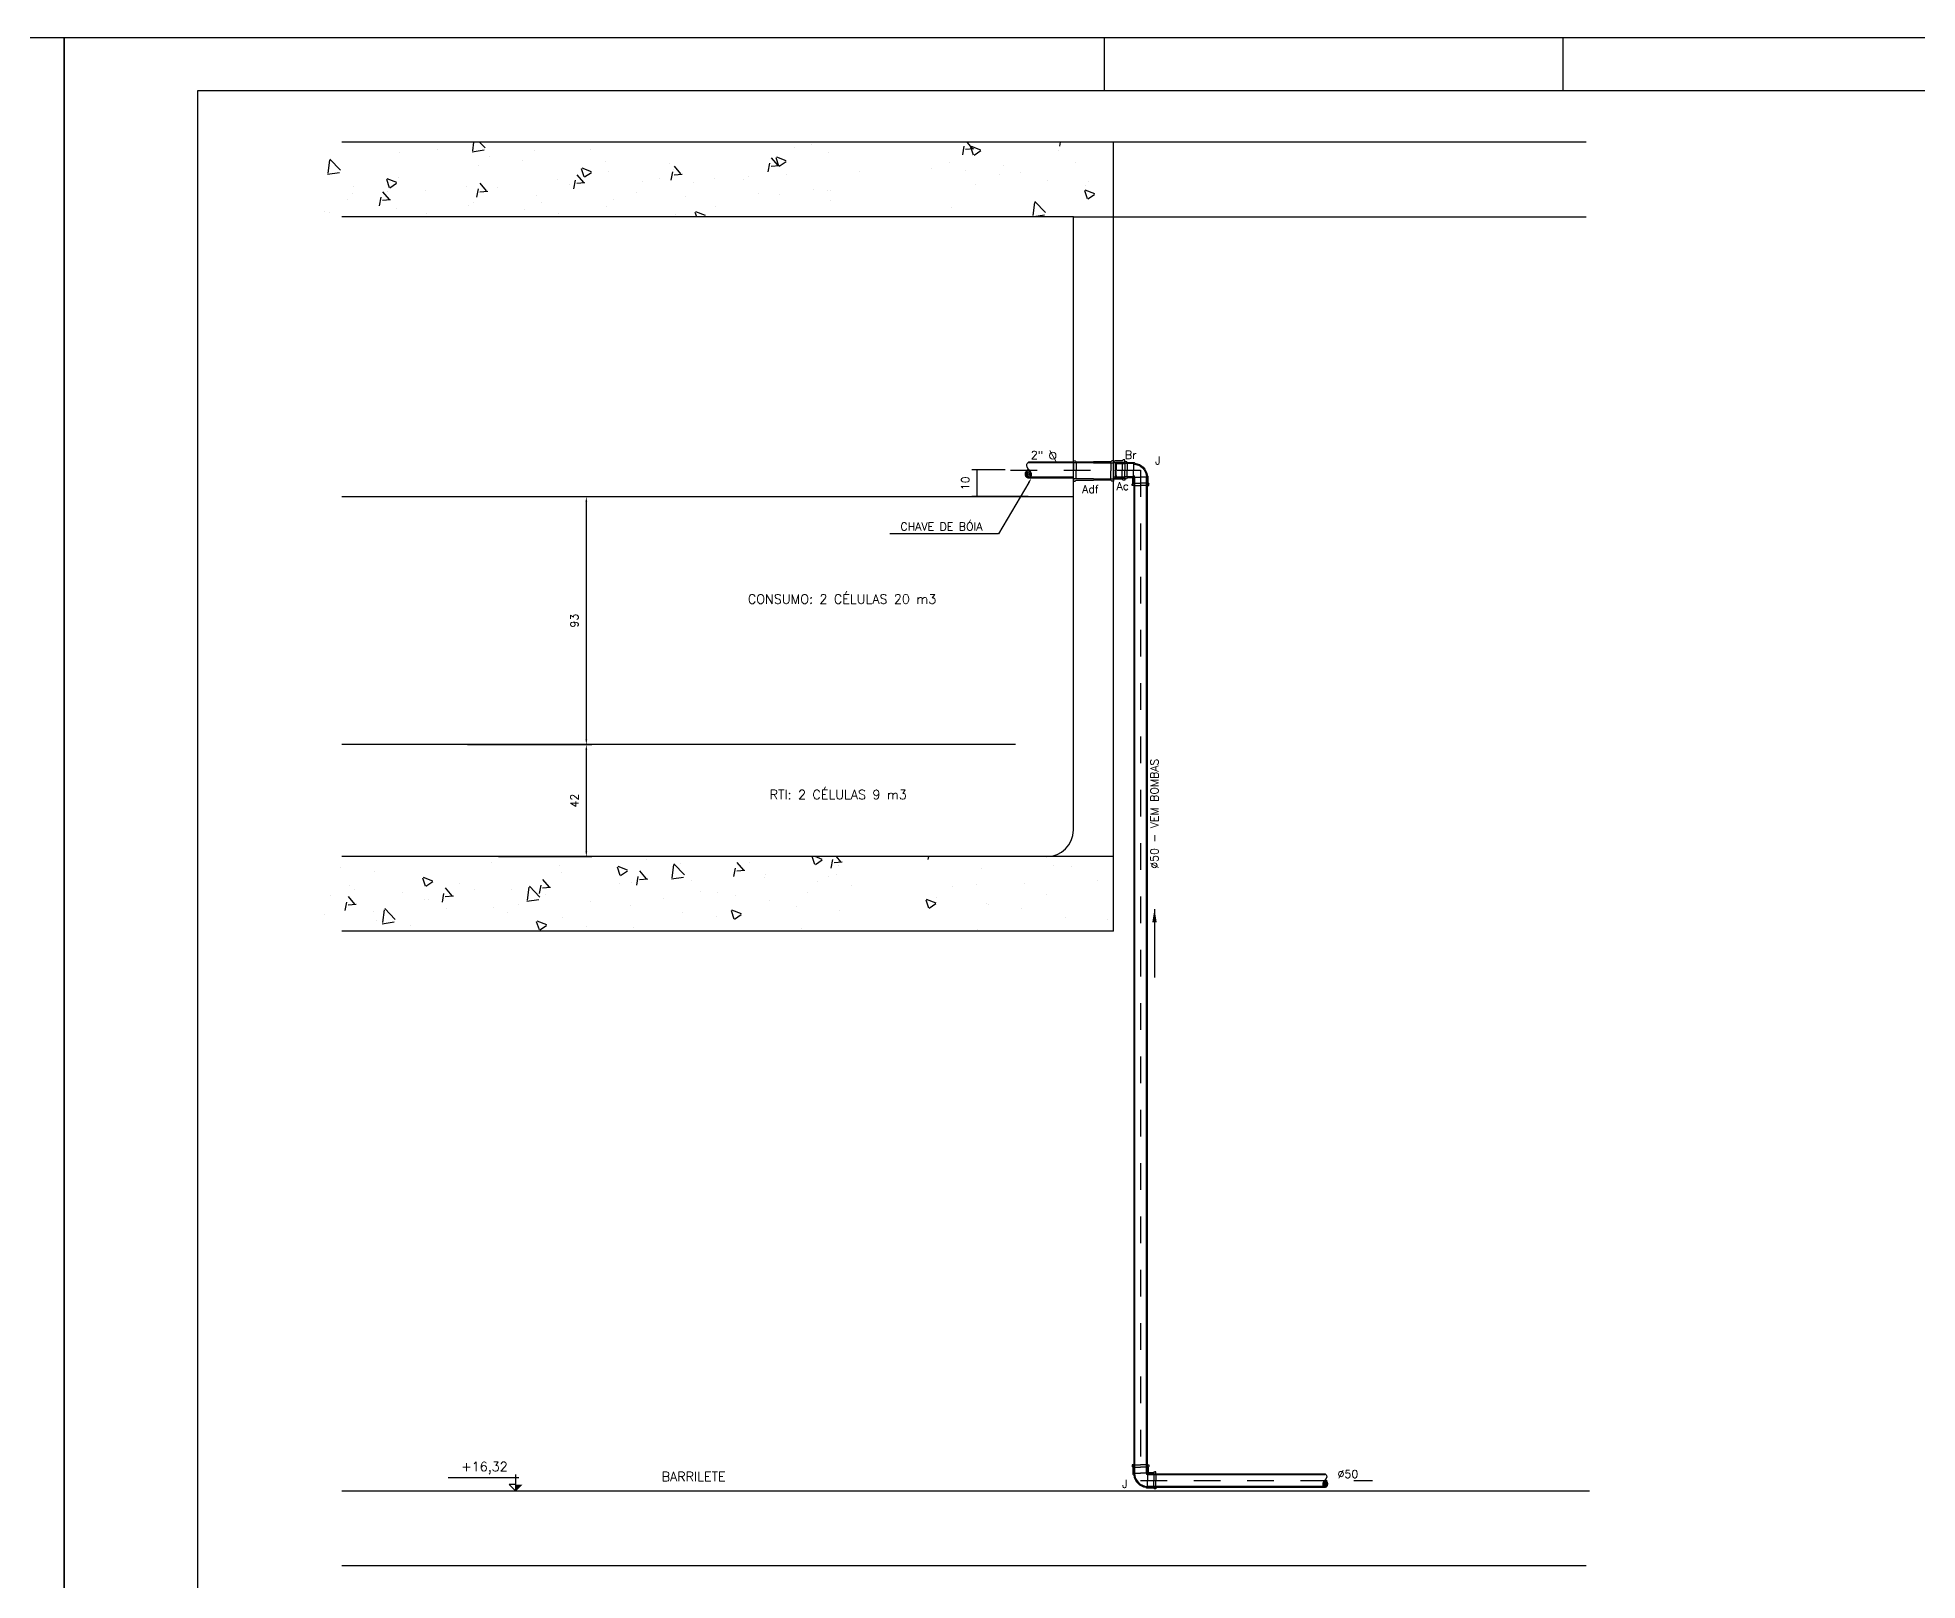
# Model space of a CAD drawing. Header units: millimetres. Extents: x -2485 to 3289, y -257 to 1952.
# Drawn here: x 16.52 to 23.57, y 5.89 to 11.68 of the extents above; entities that cross this region are included whole.
import ezdxf

# ---------------------------------------------------------------- set-up
doc = ezdxf.new("R2010")
doc.units = ezdxf.units.MM
doc.header["$LTSCALE"] = 0.3
doc.linetypes.add('CONTINUO', pattern=[0])
doc.linetypes.add('HID', pattern=[0.37, 0.07, -0.1, 0.03, -0.1, 0.07])
for name, color, linetype in [('AF', 4, 'Continuous'), ('PAREDE', 7, 'CONTINUO'), ('TEX', 11, 'Continuous'), ('TEXTO', 3, 'Continuous'), ('TUB', 1, 'Continuous')]:
    doc.layers.add(name, color=color, linetype=linetype)
doc.layers.add('PROJETO ÁGUA', color=140, linetype='Continuous', lineweight=15)
doc.styles.add('ROMANS', font='romans.shx', dxfattribs={"height": 0.03})
doc.dimstyles.new('20', dxfattribs={"dimtxt": 0.03, "dimasz": 0.02, "dimexe": 0.02, "dimexo": 0.02, "dimgap": 0.03, "dimtad": 1, "dimdec": 3, "dimlfac": 100, "dimdsep": 46, "dimtxsty": 'ROMANS', "dimcen": 0.02, "dimclrd": 11, "dimclre": 11, "dimclrt": 3, "dimadec": 0, "dimazin": 0, "dimtfac": 3.333333, "dimtdec": 3, "dimtix": 1, "dimtmove": 2, "dimatfit": 3, "dimfxl": 0, "dimtolj": 1, "dimarcsym": 0})

# ---------------------------------------------------------------- blocks, each defined once
blk = doc.blocks.new('*D81')
at = {"layer": 'PROJETO ÁGUA', "color": 11, "lineweight": -2}
for p, q in [((18.1314, 9.0284), (18.5975, 9.0284)), ((18.5775, 8.6284), (18.5775, 9.0084)), ((18.2486, 8.6084), (18.5975, 8.6084))]:
    blk.add_line(p, q, dxfattribs=at)
at = {"layer": 'PROJETO ÁGUA', "color": 11}
for points in [[(18.5742, 9.0084), (18.5809, 9.0084), (18.5775, 9.0284)], [(18.5742, 8.6284), (18.5809, 8.6284), (18.5775, 8.6084)]]:
    blk.add_solid(points, dxfattribs=at)
at = {"layer": 'PROJETO ÁGUA', "color": 3, "insert": (18.5325, 8.8184), "char_height": 0.03, "attachment_point": 5, "rotation": 90, "style": 'ROMANS'}
blk.add_mtext('\\A1;42', dxfattribs=at)
blk = doc.blocks.new('*D82')
at = {"layer": 'PROJETO ÁGUA', "color": 11, "lineweight": -2}
for p, q in [((18.3486, 9.9584), (18.5975, 9.9584)), ((18.5775, 9.0484), (18.5775, 9.9384)), ((18.1314, 9.0284), (18.5975, 9.0284))]:
    blk.add_line(p, q, dxfattribs=at)
at = {"layer": 'PROJETO ÁGUA', "color": 11}
for points in [[(18.5742, 9.9384), (18.5809, 9.9384), (18.5775, 9.9584)], [(18.5742, 9.0484), (18.5809, 9.0484), (18.5775, 9.0284)]]:
    blk.add_solid(points, dxfattribs=at)
at = {"layer": 'PROJETO ÁGUA', "color": 3, "insert": (18.5325, 9.4934), "char_height": 0.03, "attachment_point": 5, "rotation": 90, "style": 'ROMANS'}
blk.add_mtext('\\A1;93', dxfattribs=at)
blk = doc.blocks.new('ADC60')
at = {"layer": 'AF', "color": 3}
for p, q in [((0, 0.03), (0.0016, 0.03)), ((0, 0.03), (0, 0)), ((0.0075, 0.0267), (0, 0.0267)), ((0, -0.03), (0, 0)), ((0.0016, 0.03), (0.0058, 0.0343)), ((0.0335, 0.0343), (0.0058, 0.0343)), ((0.0075, 0.03), (0.0435, 0.03)), ((0.0075, 0.03), (0.0075, 0)), ((0.0075, -0.03), (0.0075, 0)), ((0.0335, 0.0343), (0.0373, 0.038)), ((0.0335, 0.03), (0.0335, 0)), ((0.0335, -0.03), (0.0335, 0)), ((0.0435, 0.038), (0.0373, 0.038)), ((0.0435, 0.03), (0.0435, 0.038)), ((0.0435, 0.03), (0.0435, 0)), ((0.0435, -0.03), (0.0435, 0)), ((0.0075, -0.0267), (0, -0.0267)), ((0, -0.03), (0.0016, -0.03)), ((0.0016, -0.03), (0.0058, -0.0342)), ((0.0335, -0.0342), (0.0058, -0.0342)), ((0.0075, -0.03), (0.0435, -0.03)), ((0.0335, -0.0342), (0.0373, -0.038)), ((0.0435, -0.038), (0.0373, -0.038)), ((0.0435, -0.03), (0.0435, -0.038))]:
    blk.add_line(p, q, dxfattribs=at)
blk = doc.blocks.new('ADCX-2-15cm')
at = {"layer": 'AF', "color": 3}
for p, q in [((0, 0.03), (0, 0.038)), ((0, 0.038), (0.00625, 0.038)), ((0, 0.03), (0, 0)), ((0.075, 0.03), (0, 0.03)), ((0.01, 0.03425), (0.00625, 0.038)), ((0.01, 0.03425), (0.075, 0.03425)), ((0.01, 0.03), (0.01, 0)), ((0.14, 0.03425), (0.075, 0.03425)), ((0.075, 0.03), (0.15, 0.03)), ((0.14, 0.03425), (0.14375, 0.038)), ((0.14, 0.03), (0.14, 0)), ((0.15, 0.038), (0.14375, 0.038)), ((0.15, 0.03), (0.15, 0.038)), ((0.15, 0.03), (0.15, 0)), ((0, -0.03), (0, 0)), ((0, -0.03), (0, -0.038)), ((0.075, -0.03), (0, -0.03)), ((0, -0.038), (0.00625, -0.038)), ((0.01, -0.03425), (0.00625, -0.038)), ((0.01, -0.03), (0.01, 0)), ((0.01, -0.03425), (0.075, -0.03425)), ((0.075, -0.03), (0.15, -0.03)), ((0.14, -0.03425), (0.075, -0.03425)), ((0.14, -0.03), (0.14, 0)), ((0.14, -0.03425), (0.14375, -0.038)), ((0.15, -0.038), (0.14375, -0.038)), ((0.15, -0.03), (0.15, 0)), ((0.15, -0.03), (0.15, -0.038))]:
    blk.add_line(p, q, dxfattribs=at)
blk = doc.blocks.new('D')
at = {"layer": 'TEX', "color": 9, "style": 'ROMANS'}
blk.add_text('%%c', height=0.04, dxfattribs=at).set_placement((0.0018, -0.0037))
at = {"layer": 'TEX', "color": 9, "linetype": 'Continuous', "style": 'ROMANS'}
blk.add_attdef('N', (0.0529, 0), '', height=0.03, dxfattribs=at)
blk = doc.blocks.new('BA60')
at = {"layer": 'AF', "color": 7}
for p, q in [((-0.01, -0.0134), (0.0039, 0.0005)), ((-0.0022, 0.0004), (-0.0032, -0.0009)), ((-0.0011, 0.0016), (-0.0022, 0.0004)), ((-0.0001, 0.0028), (-0.0011, 0.0016)), ((0.0008, 0.0039), (-0.0001, 0.0028)), ((0, 0.03), (0.0027, 0.0272)), ((0.0044, 0), (0.0006, 0.0037)), ((0.0018, 0.005), (0.0008, 0.0039)), ((0.0026, 0.006), (0.0018, 0.005)), ((0.0034, 0.007), (0.0026, 0.006)), ((0.0027, 0.0272), (0.0047, 0.0247)), ((0.0041, 0.008), (0.0034, 0.007)), ((0.0047, 0.009), (0.0041, 0.008)), ((0.0072, -0.0034), (0.0044, 0)), ((0.0047, 0.0247), (0.006, 0.0224)), ((0.0053, 0.0101), (0.0047, 0.009)), ((0.0058, 0.0112), (0.0053, 0.0101)), ((0.0063, 0.0124), (0.0058, 0.0112)), ((0.006, 0.0224), (0.0068, 0.0203)), ((0.0067, 0.0137), (0.0063, 0.0124)), ((0.007, 0.0151), (0.0067, 0.0137)), ((0.0068, 0.0203), (0.0072, 0.0184)), ((0.0072, 0.0166), (0.007, 0.0151)), ((0.0072, 0.0184), (0.0072, 0.0166)), ((-0.0103, -0.0159), (-0.0104, -0.0173)), ((-0.0104, -0.0173), (-0.0103, -0.0186)), ((-0.0102, -0.0146), (-0.0103, -0.0159)), ((-0.0103, -0.0186), (-0.0102, -0.02)), ((-0.0102, -0.0199), (0.0068, -0.0029)), ((-0.01, -0.0133), (-0.0102, -0.0146)), ((-0.0102, -0.02), (-0.0099, -0.0213)), ((-0.0097, -0.012), (-0.01, -0.0133)), ((-0.0099, -0.0213), (-0.0095, -0.0226)), ((-0.0093, -0.0107), (-0.0097, -0.012)), ((-0.0095, -0.0226), (-0.009, -0.0238)), ((-0.0088, -0.0095), (-0.0093, -0.0107)), ((-0.009, -0.0238), (-0.0084, -0.0249)), ((-0.0082, -0.0083), (-0.0088, -0.0095)), ((-0.0086, -0.0245), (0.0093, -0.0066)), ((-0.0084, -0.0249), (-0.0076, -0.026)), ((-0.0076, -0.007), (-0.0082, -0.0083)), ((-0.0068, -0.0058), (-0.0076, -0.007)), ((-0.0076, -0.026), (-0.0067, -0.0269)), ((-0.006, -0.0046), (-0.0068, -0.0058)), ((-0.0067, -0.0269), (-0.0057, -0.0278)), ((-0.0051, -0.0033), (-0.006, -0.0046)), ((-0.0057, -0.0278), (-0.0046, -0.0285)), ((-0.0056, -0.0278), (0.011, -0.0112)), ((-0.0042, -0.0021), (-0.0051, -0.0033)), ((-0.0046, -0.0285), (-0.0035, -0.0291)), ((-0.0032, -0.0009), (-0.0042, -0.0021)), ((-0.0035, -0.0291), (-0.0023, -0.0295)), ((-0.0023, -0.0295), (-0.0012, -0.0298)), ((-0.0014, -0.0298), (0.0114, -0.017)), ((-0.0012, -0.0298), (0, -0.03)), ((0, -0.03), (0.0011, -0.03)), ((0.0011, -0.03), (0.0022, -0.0298)), ((0.0022, -0.0298), (0.0033, -0.0296)), ((0.0033, -0.0296), (0.0043, -0.0292)), ((0.0043, -0.0292), (0.0052, -0.0287)), ((0.0052, -0.0287), (0.0061, -0.0281)), ((0.0061, -0.0281), (0.0069, -0.0274)), ((0.0069, -0.0274), (0.0077, -0.0267)), ((0.0092, -0.0065), (0.0072, -0.0034)), ((0.0077, -0.0267), (0.0083, -0.026)), ((0.0083, -0.026), (0.0089, -0.0252)), ((0.0089, -0.0252), (0.0095, -0.0244)), ((0.0105, -0.0093), (0.0092, -0.0065)), ((0.0095, -0.0244), (0.01, -0.0234)), ((0.01, -0.0234), (0.0104, -0.0223)), ((0.0104, -0.0223), (0.0107, -0.0211)), ((0.0112, -0.0119), (0.0105, -0.0093)), ((0.0107, -0.0211), (0.0111, -0.0197)), ((0.0111, -0.0197), (0.0113, -0.0181)), ((0.0115, -0.0142), (0.0112, -0.0119)), ((0.0113, -0.0181), (0.0115, -0.0162)), ((0.0115, -0.0162), (0.0115, -0.0142))]:
    blk.add_line(p, q, dxfattribs=at)
blk = doc.blocks.new('BA60T')
at = {"layer": 'AF', "color": 3}
for p, q in [((0, 0.03), (0.1684, 0.03)), ((0, 0.0267), (0.1684, 0.0267)), ((0, -0.0267), (0.1684, -0.0267)), ((0, -0.03), (0.1684, -0.03))]:
    blk.add_line(p, q, dxfattribs=at)
at = {"layer": 'AF'}
blk.add_blockref('BA60', (0.1684, 0), dxfattribs=at)
blk = doc.blocks.new('*D83')
at = {"layer": 'TUB', "color": 11, "linetype": 'ByBlock', "lineweight": -2}
for p, q in [((20.1479, 10.0584), (20.0234, 10.0584)), ((20.0434, 9.9584), (20.0434, 10.0584)), ((20.2336, 9.9584), (20.0234, 9.9584))]:
    blk.add_line(p, q, dxfattribs=at)
at = {"layer": 'TUB', "color": 3, "linetype": 'ByBlock', "insert": (19.9984, 10.0084), "char_height": 0.03, "attachment_point": 5, "rotation": 90, "style": 'ROMANS'}
blk.add_mtext('\\A1;10', dxfattribs=at)
blk = doc.blocks.new('BR60X50')
at = {"layer": 'AF', "color": 3}
for p, q in [((0, 0.03), (0.036, 0.03)), ((0, 0.0264), (0, 0.03)), ((0, 0.03), (0, 0)), ((0, -0.03), (0, 0)), ((0.00288, 0.02112), (0.00012, 0.02112)), ((0.00288, 0.025), (0.036, 0.025)), ((0.00288, 0.025), (0.00288, 0)), ((0.00288, 0.02112), (0.00288, 0.025)), ((0.00288, -0.025), (0.00288, 0)), ((0.036, 0.03), (0.036, 0)), ((0, -0.0264), (0, -0.03)), ((0, -0.03), (0.036, -0.03)), ((0.00288, -0.02112), (0.00012, -0.02112)), ((0.00288, -0.02112), (0.00288, -0.025)), ((0.00288, -0.025), (0.036, -0.025)), ((0.036, -0.03), (0.036, 0))]:
    blk.add_line(p, q, dxfattribs=at)
blk = doc.blocks.new('J90A50')
at = {"layer": 'AF', "color": 3}
for p, q in [((0.0239, 0.0285), (0.0208, 0.0254)), ((0.0497, 0.0285), (0.0239, 0.0285)), ((0.0267, 0.025), (0.058, 0.025)), ((0.0267, 0.025), (0.0267, 0)), ((0.0497, 0.0285), (0.0528, 0.0317)), ((0.0497, 0.025), (0.0497, 0)), ((0.0497, -0.025), (0.0497, 0)), ((0.058, 0.0317), (0.0528, 0.0317)), ((0.058, 0.025), (0.058, 0.0317)), ((0.058, 0.025), (0.058, 0)), ((0.058, -0.025), (0.058, 0)), ((-0.0285, -0.0497), (-0.0317, -0.0528)), ((-0.0317, -0.058), (-0.0317, -0.0528)), ((-0.025, -0.058), (-0.0317, -0.058)), ((-0.0285, -0.0239), (-0.0254, -0.0208)), ((-0.0285, -0.0497), (-0.0285, -0.0239)), ((-0.025, -0.0267), (-0.025, -0.058)), ((-0.025, -0.0267), (0, -0.0267)), ((-0.025, -0.0497), (0, -0.0497)), ((-0.025, -0.058), (0, -0.058)), ((0.025, -0.0267), (0, -0.0267)), ((0.025, -0.0497), (0, -0.0497)), ((0.025, -0.058), (0, -0.058)), ((0.0222, -0.0267), (0.0222, -0.0222)), ((0.0267, -0.0222), (0.0222, -0.0222)), ((0.025, -0.0267), (0.025, -0.058)), ((0.025, -0.058), (0.0317, -0.058)), ((0.0267, -0.025), (0.0267, 0)), ((0.0267, -0.025), (0.058, -0.025)), ((0.0497, -0.0285), (0.0285, -0.0285)), ((0.0285, -0.0497), (0.0285, -0.0285)), ((0.0285, -0.0497), (0.0317, -0.0528)), ((0.0317, -0.058), (0.0317, -0.0528)), ((0.0497, -0.0285), (0.0528, -0.0317)), ((0.058, -0.0317), (0.0528, -0.0317)), ((0.058, -0.025), (0.058, -0.0317))]:
    blk.add_line(p, q, dxfattribs=at)
for radius, start, end in [(0.0524, 96.43161, 173.56839), (0.0489, 90, 180)]:
    blk.add_arc((0.0267, -0.0267), radius, start, end, dxfattribs=at)
blk = doc.blocks.new('50')
at = {"layer": 'TEX', "color": 9, "style": 'ROMANS'}
blk.add_text('%%c50', height=0.03, dxfattribs=at).set_placement((0, 0))
blk = doc.blocks.new('BA50')
at = {"layer": 'AF', "color": 7}
for p, q in [((-0.0083, -0.0112), (0.0032, 0.0004)), ((-0.0018, 0.0003), (-0.0027, -0.0007)), ((-0.0009, 0.0013), (-0.0018, 0.0003)), ((-0.0001, 0.0023), (-0.0009, 0.0013)), ((0.0007, 0.0032), (-0.0001, 0.0023)), ((0, 0.025), (0.0023, 0.0227)), ((0.0037, 0), (0.0005, 0.0031)), ((0.0015, 0.0041), (0.0007, 0.0032)), ((0.0022, 0.005), (0.0015, 0.0041)), ((0.0028, 0.0059), (0.0022, 0.005)), ((0.0023, 0.0227), (0.0039, 0.0206)), ((0.0034, 0.0067), (0.0028, 0.0059)), ((0.0039, 0.0075), (0.0034, 0.0067)), ((0.006, -0.0028), (0.0037, 0)), ((0.0039, 0.0206), (0.005, 0.0186)), ((0.0044, 0.0084), (0.0039, 0.0075)), ((0.0048, 0.0093), (0.0044, 0.0084)), ((0.0052, 0.0103), (0.0048, 0.0093)), ((0.005, 0.0186), (0.0057, 0.0169)), ((0.0056, 0.0114), (0.0052, 0.0103)), ((0.0059, 0.0126), (0.0056, 0.0114)), ((0.0057, 0.0169), (0.006, 0.0153)), ((0.006, 0.0139), (0.0059, 0.0126)), ((0.006, 0.0153), (0.006, 0.0139)), ((-0.0086, -0.0133), (-0.0087, -0.0144)), ((-0.0087, -0.0144), (-0.0086, -0.0155)), ((-0.0085, -0.0121), (-0.0086, -0.0133)), ((-0.0086, -0.0155), (-0.0085, -0.0166)), ((-0.0085, -0.0166), (0.0057, -0.0024)), ((-0.0083, -0.0111), (-0.0085, -0.0121)), ((-0.0085, -0.0166), (-0.0083, -0.0177)), ((-0.008, -0.01), (-0.0083, -0.0111)), ((-0.0083, -0.0177), (-0.008, -0.0188)), ((-0.0077, -0.0089), (-0.008, -0.01)), ((-0.008, -0.0188), (-0.0075, -0.0198)), ((-0.0073, -0.0079), (-0.0077, -0.0089)), ((-0.0075, -0.0198), (-0.007, -0.0208)), ((-0.0068, -0.0069), (-0.0073, -0.0079)), ((-0.0072, -0.0204), (0.0077, -0.0055)), ((-0.007, -0.0208), (-0.0063, -0.0216)), ((-0.0063, -0.0059), (-0.0068, -0.0069)), ((-0.0057, -0.0048), (-0.0063, -0.0059)), ((-0.0063, -0.0216), (-0.0056, -0.0224)), ((-0.005, -0.0038), (-0.0057, -0.0048)), ((-0.0056, -0.0224), (-0.0048, -0.0231)), ((-0.0043, -0.0028), (-0.005, -0.0038)), ((-0.0048, -0.0231), (-0.0039, -0.0237)), ((-0.0047, -0.0232), (0.0092, -0.0093)), ((-0.0035, -0.0017), (-0.0043, -0.0028)), ((-0.0039, -0.0237), (-0.0029, -0.0242)), ((-0.0027, -0.0007), (-0.0035, -0.0017)), ((-0.0029, -0.0242), (-0.0019, -0.0246)), ((-0.0019, -0.0246), (-0.001, -0.0249)), ((-0.0011, -0.0248), (0.0095, -0.0142)), ((-0.001, -0.0249), (0, -0.025)), ((0, -0.025), (0.0009, -0.025)), ((0.0009, -0.025), (0.0018, -0.0249)), ((0.0018, -0.0249), (0.0027, -0.0246)), ((0.0027, -0.0246), (0.0035, -0.0243)), ((0.0035, -0.0243), (0.0043, -0.0239)), ((0.0043, -0.0239), (0.0051, -0.0234)), ((0.0051, -0.0234), (0.0058, -0.0229)), ((0.0058, -0.0229), (0.0064, -0.0223)), ((0.0077, -0.0054), (0.006, -0.0028)), ((0.0064, -0.0223), (0.0069, -0.0217)), ((0.0069, -0.0217), (0.0075, -0.021)), ((0.0075, -0.021), (0.0079, -0.0203)), ((0.0088, -0.0078), (0.0077, -0.0054)), ((0.0079, -0.0203), (0.0083, -0.0195)), ((0.0083, -0.0195), (0.0087, -0.0186)), ((0.0087, -0.0186), (0.009, -0.0176)), ((0.0094, -0.0099), (0.0088, -0.0078)), ((0.009, -0.0176), (0.0092, -0.0164)), ((0.0092, -0.0164), (0.0094, -0.0151)), ((0.0096, -0.0118), (0.0094, -0.0099)), ((0.0094, -0.0151), (0.0096, -0.0135)), ((0.0096, -0.0135), (0.0096, -0.0118))]:
    blk.add_line(p, q, dxfattribs=at)

msp = doc.modelspace()

# ---------------------------------------------------------------- linework, layer by layer
at = {"color": 4, "linetype": 'Continuous'}
for p, q in [((0, 11.68), (16.62, 11.68)), ((16.62, 0), (16.62, 11.68)), ((16.62, 11.68), (33.24, 11.68)), ((16.62, 11.68), (16.62, 0))]:
    msp.add_line(p, q, dxfattribs=at)
at = {"color": 5, "linetype": 'Continuous'}
for p, q in [((20.52, 11.48), (20.52, 11.68)), ((22.24, 11.48), (22.24, 11.68))]:
    msp.add_line(p, q, dxfattribs=at)
at = {"color": 12, "linetype": 'Continuous'}
for p, q in [((33.04, 11.48), (17.12, 11.48)), ((17.12, 11.48), (17.12, 0.2))]:
    msp.add_line(p, q, dxfattribs=at)
at = {"layer": 'AF', "color": 3, "linetype": 'Continuous'}
for p, q in [((20.630167, 10.031707), (20.630167, 6.295795)), ((20.633167, 10.031707), (20.633167, 6.295795)), ((20.677167, 10.031707), (20.677167, 6.295795)), ((20.680167, 10.031707), (20.680167, 6.295795)), ((20.681834, 6.294129), (21.347554, 6.294129)), ((20.681834, 6.291129), (21.347554, 6.291129)), ((20.681834, 6.247129), (21.347554, 6.247129)), ((20.681834, 6.244129), (21.347554, 6.244129))]:
    msp.add_line(p, q, dxfattribs=at)
at = {"layer": 'AF'}
for p, q in [((20.403617, 9.958373), (17.661065, 9.958373)), ((20.186424, 9.028373), (17.661065, 9.028373))]:
    msp.add_line(p, q, dxfattribs=at)
at = {"layer": 'PAREDE'}
for p, q in [((22.325773, 11.288373), (17.661065, 11.288373)), ((20.553617, 11.008373), (20.553617, 11.288373)), ((20.403617, 11.008373), (17.661065, 11.008373)), ((20.403617, 8.708373), (20.403617, 11.008373)), ((20.403617, 11.008373), (22.325773, 11.008373)), ((20.553617, 8.328373), (20.553617, 11.008373)), ((20.553617, 8.608373), (17.661065, 8.608373)), ((20.553617, 8.328373), (17.661065, 8.328373)), ((22.338904, 6.228373), (17.661065, 6.228373)), ((22.325773, 5.948373), (17.661065, 5.948373))]:
    msp.add_line(p, q, dxfattribs=at)
at = {"layer": 'PAREDE', "linetype": 'CONTINUO'}
for p, q in [((18.151801, 11.255878), (18.155581, 11.288373)), ((18.197933, 11.26696), (18.177387, 11.288373)), ((19.423451, 11.279866), (19.423451, 11.279866)), ((20.025321, 11.264112), (20.004964, 11.288373)), ((20.352974, 11.272353), (20.355929, 11.288373)), ((17.609642, 11.171793), (17.615255, 11.220038)), ((17.655775, 11.182876), (17.616207, 11.224113)), ((17.877591, 11.250213), (17.877591, 11.250213)), ((18.020303, 11.261176), (18.020303, 11.261176)), ((18.194157, 11.257271), (18.148977, 11.250264)), ((18.212699, 11.235847), (18.212699, 11.235847)), ((18.339872, 11.219104), (18.339872, 11.219104)), ((18.384512, 11.255221), (18.384512, 11.255221)), ((18.591832, 11.260047), (18.591832, 11.260047)), ((18.64836, 11.217133), (18.64836, 11.217133)), ((18.88809, 11.209194), (18.88809, 11.209194)), ((19.259871, 11.176711), (19.265745, 11.208554)), ((19.296582, 11.200356), (19.272092, 11.229542)), ((19.299546, 11.19818), (19.289246, 11.228878)), ((19.326907, 11.217538), (19.291338, 11.231191)), ((19.326349, 11.214049), (19.30108, 11.197005)), ((19.359852, 11.267588), (19.359852, 11.267588)), ((19.487025, 11.250846), (19.487025, 11.250846)), ((19.940871, 11.211575), (19.940871, 11.211575)), ((19.988606, 11.240472), (19.99448, 11.272315)), ((20.029935, 11.262801), (19.999571, 11.260145)), ((20.029608, 11.238864), (20.019308, 11.269562)), ((20.05697, 11.258223), (20.0214, 11.271877)), ((20.05641, 11.254734), (20.031141, 11.23769)), ((20.348408, 11.258034), (20.348408, 11.258034)), ((20.4134, 11.210573), (20.4134, 11.210573)), ((17.651999, 11.173185), (17.606819, 11.166178)), ((17.60942, 11.192489), (17.60942, 11.192489)), ((17.839423, 11.116811), (17.829123, 11.147509)), ((17.866782, 11.136167), (17.831212, 11.149821)), ((17.873269, 11.154401), (17.873269, 11.154401)), ((18.173849, 11.19936), (18.173849, 11.19936)), ((18.470107, 11.148507), (18.470107, 11.148507)), ((18.531136, 11.11295), (18.537009, 11.144793)), ((18.567844, 11.1366), (18.543354, 11.165786)), ((18.569485, 11.157495), (18.559185, 11.188193)), ((18.596844, 11.176852), (18.561275, 11.190506)), ((18.596287, 11.173364), (18.571018, 11.15632)), ((18.660699, 11.176866), (18.660699, 11.176866)), ((18.786313, 11.141828), (18.786313, 11.141828)), ((18.853095, 11.151537), (18.853095, 11.151537)), ((18.895503, 11.14483), (18.901377, 11.176673)), ((18.904954, 11.184612), (18.904954, 11.184612)), ((18.936831, 11.167167), (18.906467, 11.16451)), ((18.932213, 11.168478), (18.907723, 11.197664)), ((19.057494, 11.153286), (19.057494, 11.153286)), ((19.16578, 11.148843), (19.16578, 11.148843)), ((19.184349, 11.158341), (19.184349, 11.158341)), ((19.301199, 11.199045), (19.270835, 11.196389)), ((19.328675, 11.164743), (19.328675, 11.164743)), ((19.599856, 11.176201), (19.599856, 11.176201)), ((19.871037, 11.187658), (19.871037, 11.187658)), ((20.000248, 11.183279), (20.000248, 11.183279)), ((20.127421, 11.166536), (20.127421, 11.166536)), ((20.142219, 11.199116), (20.142219, 11.199116)), ((20.20472, 11.173488), (20.20472, 11.173488)), ((20.306289, 11.142336), (20.306289, 11.142336)), ((20.461314, 11.140966), (20.461314, 11.140966)), ((17.68358, 11.072435), (17.68358, 11.072435)), ((17.701588, 11.095998), (17.701588, 11.095998)), ((17.705942, 11.119795), (17.705942, 11.119795)), ((17.8024, 11.049189), (17.808274, 11.081032)), ((17.843726, 11.071533), (17.813362, 11.068876)), ((17.839105, 11.072843), (17.814615, 11.10203)), ((17.833115, 11.103053), (17.833115, 11.103053)), ((17.866226, 11.132679), (17.840956, 11.115635)), ((17.972769, 11.107456), (17.972769, 11.107456)), ((18.129863, 11.12188), (18.129863, 11.12188)), ((18.166768, 11.081069), (18.172642, 11.112912)), ((18.208094, 11.103411), (18.17773, 11.100754)), ((18.203474, 11.104721), (18.178984, 11.133908)), ((18.24395, 11.118913), (18.24395, 11.118913)), ((18.390689, 11.086111), (18.390689, 11.086111)), ((18.515132, 11.130371), (18.515132, 11.130371)), ((18.572462, 11.135289), (18.542098, 11.132632)), ((18.679202, 11.073591), (18.679202, 11.073591)), ((18.766366, 11.097654), (18.766366, 11.097654)), ((18.950383, 11.085049), (18.950383, 11.085049)), ((18.980268, 11.134794), (18.980268, 11.134794)), ((19.221564, 11.096506), (19.221564, 11.096506)), ((19.301095, 11.092557), (19.301095, 11.092557)), ((19.429629, 11.110755), (19.429629, 11.110755)), ((19.480607, 11.107488), (19.480607, 11.107488)), ((19.492746, 11.107964), (19.492746, 11.107964)), ((19.493491, 11.067227), (19.493491, 11.067227)), ((20.035108, 11.130879), (20.035108, 11.130879)), ((20.456441, 11.075019), (20.446141, 11.105717)), ((20.483803, 11.094377), (20.448233, 11.108031)), ((20.448248, 11.124298), (20.448248, 11.124298)), ((20.483243, 11.090888), (20.457974, 11.073844)), ((17.594477, 11.027761), (17.594477, 11.027761)), ((17.615597, 11.023379), (17.615597, 11.023379)), ((17.865658, 11.039219), (17.865658, 11.039219)), ((17.979839, 11.021582), (17.979839, 11.021582)), ((18.13684, 11.050676), (18.13684, 11.050676)), ((18.153943, 11.060815), (18.153943, 11.060815)), ((18.346338, 11.035486), (18.346338, 11.035486)), ((18.408021, 11.062134), (18.408021, 11.062134)), ((18.473511, 11.018743), (18.473511, 11.018743)), ((18.654537, 11.048023), (18.654537, 11.048023)), ((18.911131, 11.015502), (18.911131, 11.015502)), ((18.991377, 11.008373), (18.986018, 11.024348)), ((19.023677, 11.013006), (18.988108, 11.02666)), ((19.02312, 11.009519), (19.021422, 11.008373)), ((19.062624, 11.046801), (19.062624, 11.046801)), ((19.947049, 11.042465), (19.947049, 11.042465)), ((20.253083, 11.01328), (20.258696, 11.061525)), ((20.29544, 11.014677), (20.254795, 11.008373)), ((20.299215, 11.024362), (20.259648, 11.0656)), ((18.802858, 8.59941), (18.802858, 8.59941)), ((19.434716, 8.578864), (19.424814, 8.608373)), ((19.462067, 8.598214), (19.435601, 8.608373)), ((19.442137, 8.608373), (19.438707, 8.607842)), ((19.531913, 8.589316), (19.515922, 8.608373)), ((19.859595, 8.597555), (19.861591, 8.608373)), ((17.655705, 8.567668), (17.655705, 8.567668)), ((17.782877, 8.550926), (17.782877, 8.550926)), ((18.001941, 8.516844), (17.966372, 8.530498)), ((18.222521, 8.585229), (18.222521, 8.585229)), ((18.476097, 8.575406), (18.476097, 8.575406)), ((18.483347, 8.54946), (18.483347, 8.54946)), ((18.704654, 8.538179), (18.694354, 8.568877)), ((18.732004, 8.557529), (18.696435, 8.571183)), ((18.731454, 8.554048), (18.706185, 8.537004)), ((18.766492, 8.501913), (18.772366, 8.533756)), ((18.803175, 8.52556), (18.778684, 8.554746)), ((18.941728, 8.530763), (18.896549, 8.523756)), ((18.899368, 8.529369), (18.904981, 8.577613)), ((18.9455, 8.540445), (18.905933, 8.581683)), ((18.93003, 8.582668), (18.93003, 8.582668)), ((19.13086, 8.533794), (19.136733, 8.565637)), ((19.172167, 8.55613), (19.141803, 8.553474)), ((19.167544, 8.557438), (19.143054, 8.586625)), ((19.190339, 8.58524), (19.190339, 8.58524)), ((19.243902, 8.529873), (19.243902, 8.529873)), ((19.250858, 8.54043), (19.250858, 8.54043)), ((19.461516, 8.594733), (19.436246, 8.577689)), ((19.486597, 8.534387), (19.486597, 8.534387)), ((19.495228, 8.565674), (19.501101, 8.597517)), ((19.536536, 8.588008), (19.506171, 8.585352)), ((19.515083, 8.541331), (19.515083, 8.541331)), ((19.522287, 8.574104), (19.522287, 8.574104)), ((20.057445, 8.564246), (20.057445, 8.564246)), ((20.328626, 8.575703), (20.328626, 8.575703)), ((20.398011, 8.572171), (20.398011, 8.572171)), ((17.616815, 8.461128), (17.616815, 8.461128)), ((17.710067, 8.429926), (17.685576, 8.459112)), ((17.689571, 8.499334), (17.689571, 8.499334)), ((17.708256, 8.486728), (17.708256, 8.486728)), ((17.887996, 8.472586), (17.887996, 8.472586)), ((17.974593, 8.497495), (17.964292, 8.528193)), ((18.001392, 8.513363), (17.976123, 8.496319)), ((18.037757, 8.438152), (18.04363, 8.469995)), ((18.079063, 8.460496), (18.048699, 8.457839)), ((18.074436, 8.461804), (18.049946, 8.49099)), ((18.103705, 8.508688), (18.103705, 8.508688)), ((18.159177, 8.484043), (18.159177, 8.484043)), ((18.296101, 8.483359), (18.296101, 8.483359)), ((18.35721, 8.445284), (18.362823, 8.493529)), ((18.403342, 8.456361), (18.363775, 8.497598)), ((18.402125, 8.470033), (18.407998, 8.501876)), ((18.443431, 8.492374), (18.413067, 8.489717)), ((18.438805, 8.493682), (18.414315, 8.522868)), ((18.423274, 8.466616), (18.423274, 8.466616)), ((18.430358, 8.495501), (18.430358, 8.495501)), ((18.701539, 8.506958), (18.701539, 8.506958)), ((18.747195, 8.511372), (18.747195, 8.511372)), ((18.772356, 8.524553), (18.772356, 8.524553)), ((18.807799, 8.524252), (18.777435, 8.521596)), ((18.97272, 8.518416), (18.97272, 8.518416)), ((19.003789, 8.478851), (19.003789, 8.478851)), ((19.068614, 8.4737), (19.068614, 8.4737)), ((19.136791, 8.461636), (19.136791, 8.461636)), ((19.407972, 8.473093), (19.407972, 8.473093)), ((19.443254, 8.5151), (19.443254, 8.5151)), ((19.570426, 8.498358), (19.570426, 8.498358)), ((19.950335, 8.496008), (19.950335, 8.496008)), ((20.039707, 8.505814), (20.039707, 8.505814)), ((20.221516, 8.507466), (20.221516, 8.507466)), ((20.303555, 8.467726), (20.303555, 8.467726)), ((20.492697, 8.518923), (20.492697, 8.518923)), ((17.596948, 8.392637), (17.596948, 8.392637)), ((17.673389, 8.406272), (17.679263, 8.438114)), ((17.714695, 8.428618), (17.684331, 8.425961)), ((17.780885, 8.404349), (17.780885, 8.404349)), ((17.815052, 8.3612), (17.820665, 8.409444)), ((17.861184, 8.372276), (17.821616, 8.413514)), ((17.972104, 8.44864), (17.972104, 8.44864)), ((17.985829, 8.448481), (17.985829, 8.448481)), ((18.052066, 8.415806), (18.052066, 8.415806)), ((18.228698, 8.416119), (18.228698, 8.416119)), ((18.282087, 8.397628), (18.282087, 8.397628)), ((18.323247, 8.427264), (18.323247, 8.427264)), ((18.39957, 8.446678), (18.35439, 8.43967)), ((18.594429, 8.438721), (18.594429, 8.438721)), ((18.744101, 8.424378), (18.744101, 8.424378)), ((18.86561, 8.450179), (18.86561, 8.450179)), ((18.936497, 8.399049), (18.936497, 8.399049)), ((19.131487, 8.374334), (19.121187, 8.405032)), ((19.158837, 8.393683), (19.123268, 8.407337)), ((19.158287, 8.390202), (19.133018, 8.373158)), ((19.264615, 8.443082), (19.264615, 8.443082)), ((19.364872, 8.422847), (19.364872, 8.422847)), ((19.528464, 8.404994), (19.528464, 8.404994)), ((19.861549, 8.415018), (19.851248, 8.445716)), ((19.8889, 8.434368), (19.85333, 8.448022)), ((19.888348, 8.430887), (19.863079, 8.413843)), ((19.891254, 8.45612), (19.891254, 8.45612)), ((20.079114, 8.432681), (20.079114, 8.432681)), ((20.08365, 8.430791), (20.08365, 8.430791)), ((20.210822, 8.414048), (20.210822, 8.414048)), ((17.789344, 8.367307), (17.789344, 8.367307)), ((17.857412, 8.362592), (17.812232, 8.355585)), ((17.916517, 8.350565), (17.916517, 8.350565)), ((18.401426, 8.333649), (18.391125, 8.364347)), ((18.428774, 8.352998), (18.393205, 8.366652)), ((18.428225, 8.349517), (18.402956, 8.332473)), ((18.489524, 8.38035), (18.489524, 8.38035)), ((18.578346, 8.346775), (18.578346, 8.346775)), ((18.753373, 8.342262), (18.753373, 8.342262)), ((19.06367, 8.382306), (19.06367, 8.382306)), ((19.384497, 8.340069), (19.384497, 8.340069)), ((20.045884, 8.336704), (20.045884, 8.336704)), ((20.375372, 8.381828), (20.375372, 8.381828)), ((20.53165, 8.37181), (20.53165, 8.37181))]:
    msp.add_line(p, q, dxfattribs=at)
at = {"layer": 'PAREDE'}
msp.add_arc((20.303617, 8.708373), 0.1, 270, 0, dxfattribs=at)
at = {"layer": 'TEX', "color": 11}
msp.add_line((20.707821, 8.411979), (20.707821, 8.155104), dxfattribs=at)
msp.add_solid([(20.716155, 8.361979), (20.699488, 8.361979), (20.707821, 8.411979)], dxfattribs=at)
at = {"layer": 'TEXTO'}
for p, q in [((18.324993, 6.278885), (18.05983, 6.278885)), ((18.313004, 6.228373), (18.313004, 6.290873)), ((18.313004, 6.228373), (18.288004, 6.253373)), ((18.313004, 6.253373), (18.288004, 6.253373))]:
    msp.add_line(p, q, dxfattribs=at)
msp.add_solid([(18.338004, 6.253373), (18.313004, 6.228373), (18.313004, 6.253373)], dxfattribs=at)
at = {"layer": 'TUB', "color": 11}
for p, q in [((20.236371, 10.011149), (20.122943, 9.81894)), ((20.063668, 9.81894), (19.715097, 9.81894)), ((20.122943, 9.81894), (20.063668, 9.81894))]:
    msp.add_line(p, q, dxfattribs=at)
at = {"layer": 'TUB', "linetype": 'HID'}
for p, q in [((20.16795, 10.058373), (20.655167, 10.058373)), ((20.655167, 10.058373), (20.655167, 6.269129)), ((20.655167, 6.269129), (21.525231, 6.269129))]:
    msp.add_line(p, q, dxfattribs=at)
at = {"layer": 'TUB', "color": 11}
msp.add_solid([(20.239241, 10.009455), (20.2335, 10.012843), (20.246535, 10.028373)], dxfattribs=at)

# ---------------------------------------------------------------- block references
at = {"linetype": 'ByBlock', "xscale": -1}
for name, p in [('ADCX-2-15cm', (20.553617, 10.055073)), ('J90A50', (20.655167, 10.058373))]:
    msp.add_blockref(name, p, dxfattribs=at)
at = {"linetype": 'ByBlock', "xscale": -1, "rotation": 180}
for name, p in [('ADC60', (20.553617, 10.058373)), ('BR60X50', (20.561167, 10.058373))]:
    msp.add_blockref(name, p, dxfattribs=at)
at = {"layer": 'AF'}
msp.add_blockref('BA50', (21.347554, 6.269129), dxfattribs=at)
at = {"layer": 'TEX', "linetype": 'ByBlock', "xscale": -1}
msp.add_blockref('BA60T', (20.403617, 10.058373), dxfattribs=at)
at = {"layer": 'TEX', "linetype": 'ByBlock'}
ref = msp.add_blockref('D', (20.345365, 10.095781), dxfattribs=dict(at, xscale=-1))
ref.add_attrib('N', '2"', (20.244236, 10.099468), dxfattribs={"color": 9, "linetype": 'Continuous', "height": 0.03, "style": 'ROMANS'})
at = {"layer": 'TUB', "rotation": 90}
msp.add_blockref('J90A50', (20.655167, 6.269129), dxfattribs=at)
at = {"layer": 'TUB'}
msp.add_blockref('50', (21.394291, 6.278174), dxfattribs=at)

# ---------------------------------------------------------------- texts
at = {"layer": 'TEX', "color": 9, "style": 'ROMANS'}
for s, p in [('Br', (20.596983, 10.100107)), ('J', (20.709852, 10.079214)), ('Ac', (20.565543, 9.983356)), ('Adf', (20.43646, 9.971929)), ('J', (20.586621, 6.241617))]:
    msp.add_text(s, height=0.03, dxfattribs=at).set_placement(p)
msp.add_text('%%c50 - VEM BOMBAS', height=0.03, rotation=90, dxfattribs=at).set_placement((20.722492, 8.563177))
at = {"layer": 'TEXTO', "style": 'ROMANS'}
for s, p in [('+16,32', (18.108668, 6.303317)), ('BARRILETE', (18.859689, 6.265777))]:
    msp.add_text(s, height=0.035, dxfattribs=at).set_placement(p)
at = {"layer": 'TEXTO', "char_height": 0.035, "width": 1, "attachment_point": 5, "style": 'ROMANS'}
for s, insert in [('CONSUMO: 2 CÉLULAS 20 m3', (19.536327, 9.574564)), ('RTI: 2 CÉLULAS 9 m3', (19.521937, 8.840907))]:
    msp.add_mtext(s, dxfattribs=dict(at, insert=insert))
at = {"layer": 'TUB', "color": 3, "insert": (20.062674, 9.831291), "char_height": 0.03, "attachment_point": 9, "style": 'ROMANS'}
msp.add_mtext('\\A1;CHAVE DE BÓIA', dxfattribs=at)

# ---------------------------------------------------------------- dimensions: what is measured, and where the dimension line sits
at = {"layer": 'PROJETO ÁGUA'}
for base, p1, p2, text, picture, middle in [((18.577517, 9.958373), (18.111381, 9.028373), (18.328574, 9.958373), '93', '*D82', (18.532517, 9.493373)), ((18.577517, 9.028373), (18.228574, 8.608373), (18.111381, 9.028373), '42', '*D81', (18.532517, 8.818373))]:
    dim = msp.add_linear_dim(base=base, p1=p1, p2=p2, angle=90, text=text, dimstyle='20', dxfattribs=at)
    dim.commit()
    dim.dimension.update_dxf_attribs({"geometry": picture, "text_midpoint": middle})
at = {"layer": 'TUB', "linetype": 'ByBlock'}
dim = msp.add_linear_dim(base=(20.043439, 10.058373), p1=(20.253617, 9.958373), p2=(20.16795, 10.058373), angle=90, dimstyle='20', dxfattribs=at)
dim.commit()
dim.dimension.update_dxf_attribs({"geometry": '*D83', "text_midpoint": (19.998439, 10.008373)})

doc.saveas('drawing.dxf')
